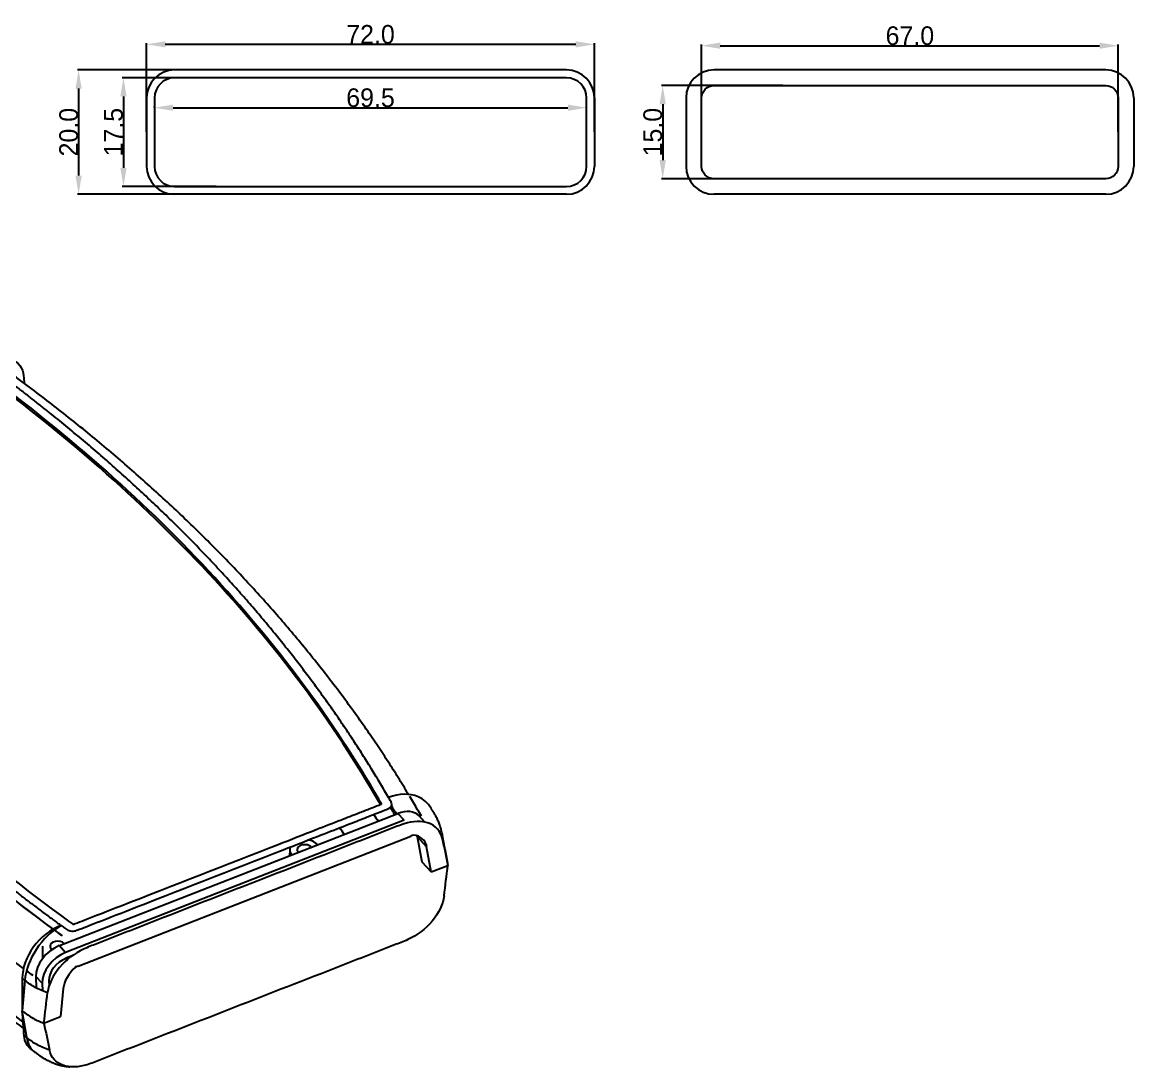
# Model space of a CAD drawing. Header units: inches. Extents: x 120 to 534, y 141 to 502.
# Drawn here: x 355.4 to 534.2, y 180.8 to 349 of the extents above; entities that cross this region are included whole.
import ezdxf

# ---------------------------------------------------------------- set-up
doc = ezdxf.new("R2010")
doc.units = ezdxf.units.IN
doc.header["$MEASUREMENT"] = 0
doc.layers.add('1', color=7, linetype='Continuous')
doc.layers.add('尺寸线', color=80, linetype='Continuous')
doc.dimstyles.get("Standard").update_dxf_attribs({"dimtxt": 3, "dimasz": 3, "dimexe": 0.18, "dimexo": 0.0625, "dimgap": 0.09, "dimtad": 1, "dimtoh": 1, "dimdec": 1, "dimzin": 0, "dimdsep": 46, "dimtxsty": 'Standard', "dimcen": 0, "dimadec": 0, "dimazin": 0, "dimtfac": 1, "dimtdec": 1, "dimtofl": 0, "dimtmove": 0, "dimatfit": 3, "dimfxl": 1, "dimtolj": 1, "dimtzin": 0, "dimarcsym": 2})

# ---------------------------------------------------------------- blocks, each defined once
blk = doc.blocks.new('*D29')
at = {"layer": 'Defpoints', "color": 0}
for p in [(388.55, 341.34), (364.47, 321.34), (388.55, 321.34)]:
    blk.add_point(p, dxfattribs=at)
at = {"layer": '尺寸线', "color": 0, "lineweight": -2}
for p, q in [((388.49, 341.34), (364.29, 341.34)), ((364.47, 338.34), (364.47, 324.34)), ((388.49, 321.34), (364.29, 321.34))]:
    blk.add_line(p, q, dxfattribs=at)
at = {"layer": '尺寸线', "color": 0}
for points in [[(363.97, 338.34), (364.97, 338.34), (364.47, 341.34)], [(363.97, 324.34), (364.97, 324.34), (364.47, 321.34)]]:
    blk.add_solid(points, dxfattribs=at)
at = {"layer": '尺寸线', "color": 0, "insert": (362.88, 331.34), "char_height": 3, "attachment_point": 5, "rotation": 90}
blk.add_mtext('\\A1;20.0', dxfattribs=at)
blk = doc.blocks.new('*D30')
at = {"layer": 'Defpoints', "color": 0}
for p in [(447.41, 345.47), (375.41, 331.34), (447.41, 331.34)]:
    blk.add_point(p, dxfattribs=at)
at = {"layer": '尺寸线', "color": 0, "lineweight": -2}
for p, q in [((375.41, 331.41), (375.41, 345.65)), ((378.41, 345.47), (444.41, 345.47)), ((447.41, 331.41), (447.41, 345.65))]:
    blk.add_line(p, q, dxfattribs=at)
at = {"layer": '尺寸线', "color": 0}
for points in [[(378.41, 345.97), (378.41, 344.97), (375.41, 345.47)], [(444.41, 345.97), (444.41, 344.97), (447.41, 345.47)]]:
    blk.add_solid(points, dxfattribs=at)
at = {"layer": '尺寸线', "color": 0, "insert": (411.41, 347.06), "char_height": 3, "attachment_point": 5}
blk.add_mtext('\\A1;72.0', dxfattribs=at)
blk = doc.blocks.new('*D31')
at = {"layer": 'Defpoints', "color": 0}
for p in [(376.66, 335.27), (446.16, 335.27), (446.16, 335.27)]:
    blk.add_point(p, dxfattribs=at)
at = {"layer": '尺寸线', "color": 0, "lineweight": -2}
for p, q in [((376.66, 335.33), (376.66, 335.45)), ((379.66, 335.27), (443.16, 335.27)), ((446.16, 335.33), (446.16, 335.45))]:
    blk.add_line(p, q, dxfattribs=at)
at = {"layer": '尺寸线', "color": 0}
for points in [[(379.66, 335.77), (379.66, 334.77), (376.66, 335.27)], [(443.16, 335.77), (443.16, 334.77), (446.16, 335.27)]]:
    blk.add_solid(points, dxfattribs=at)
at = {"layer": '尺寸线', "color": 0, "insert": (411.41, 336.86), "char_height": 3, "attachment_point": 5}
blk.add_mtext('\\A1;69.5', dxfattribs=at)
blk = doc.blocks.new('*D32')
at = {"layer": 'Defpoints', "color": 0}
for p in [(386.65, 340.09), (371.68, 322.59), (386.65, 322.59)]:
    blk.add_point(p, dxfattribs=at)
at = {"layer": '尺寸线', "color": 0, "lineweight": -2}
for p, q in [((386.59, 340.09), (371.5, 340.09)), ((371.68, 337.09), (371.68, 325.59)), ((386.59, 322.59), (371.5, 322.59))]:
    blk.add_line(p, q, dxfattribs=at)
at = {"layer": '尺寸线', "color": 0}
for points in [[(371.18, 337.09), (372.18, 337.09), (371.68, 340.09)], [(371.18, 325.59), (372.18, 325.59), (371.68, 322.59)]]:
    blk.add_solid(points, dxfattribs=at)
at = {"layer": '尺寸线', "color": 0, "insert": (370.09, 331.34), "char_height": 3, "attachment_point": 5, "rotation": 90}
blk.add_mtext('\\A1;17.5', dxfattribs=at)
blk = doc.blocks.new('*D33')
at = {"layer": 'Defpoints', "color": 0}
for p in [(477.78, 338.84), (458.4, 323.84), (477.78, 323.84)]:
    blk.add_point(p, dxfattribs=at)
at = {"layer": '尺寸线', "color": 0, "lineweight": -2}
for p, q in [((477.71, 338.84), (458.22, 338.84)), ((458.4, 335.84), (458.4, 326.84)), ((477.71, 323.84), (458.22, 323.84))]:
    blk.add_line(p, q, dxfattribs=at)
at = {"layer": '尺寸线', "color": 0}
for points in [[(457.9, 335.84), (458.9, 335.84), (458.4, 338.84)], [(457.9, 326.84), (458.9, 326.84), (458.4, 323.84)]]:
    blk.add_solid(points, dxfattribs=at)
at = {"layer": '尺寸线', "color": 0, "insert": (456.81, 331.34), "char_height": 3, "attachment_point": 5, "rotation": 90}
blk.add_mtext('\\A1;15.0', dxfattribs=at)
blk = doc.blocks.new('*D34')
at = {"layer": 'Defpoints', "color": 0}
for p in [(531.65, 345.25), (464.65, 331.34), (531.65, 331.34)]:
    blk.add_point(p, dxfattribs=at)
at = {"layer": '尺寸线', "color": 0, "lineweight": -2}
for p, q in [((464.65, 331.41), (464.65, 345.43)), ((467.65, 345.25), (528.65, 345.25)), ((531.65, 331.41), (531.65, 345.43))]:
    blk.add_line(p, q, dxfattribs=at)
at = {"layer": '尺寸线', "color": 0}
for points in [[(467.65, 345.75), (467.65, 344.75), (464.65, 345.25)], [(528.65, 345.75), (528.65, 344.75), (531.65, 345.25)]]:
    blk.add_solid(points, dxfattribs=at)
at = {"layer": '尺寸线', "color": 0, "insert": (498.15, 346.84), "char_height": 3, "attachment_point": 5}
blk.add_mtext('\\A1;67.0', dxfattribs=at)

msp = doc.modelspace()

# ---------------------------------------------------------------- linework, layer by layer
at = {"layer": '1', "color": 252}
for p, q in [((442.91, 341.34), (379.91, 341.34)), ((442.91, 340.09), (379.91, 340.09)), ((529.65, 341.34), (466.65, 341.34)), ((466.65, 338.84), (529.65, 338.84)), ((375.41, 336.84), (375.41, 325.84)), ((376.66, 336.84), (376.66, 325.84)), ((446.16, 325.84), (446.16, 336.84)), ((447.41, 336.84), (447.41, 325.84)), ((462.15, 336.84), (462.15, 325.84)), ((464.65, 325.84), (464.65, 336.84)), ((531.65, 336.84), (531.65, 325.84)), ((534.15, 336.84), (534.15, 325.84)), ((529.65, 323.84), (466.65, 323.84)), ((379.91, 322.59), (442.91, 322.59)), ((442.91, 321.34), (379.91, 321.34)), ((529.65, 321.34), (466.65, 321.34)), ((412.8, 223.52), (412.79, 223.91)), ((412.82, 223.5), (412.81, 223.88)), ((361.38, 200.46), (415.81, 221.73)), ((416.82, 220.65), (415.81, 221.73)), ((416.82, 220.65), (362.38, 199.38)), ((420.15, 220.33), (419.22, 221.32)), ((364.38, 197.17), (417.89, 218.07)), ((418.94, 218), (420.44, 216.38)), ((418.94, 218), (419.67, 213.95)), ((421.18, 212.33), (420.44, 216.38)), ((398.41, 215.9), (398.4, 214.93)), ((419.67, 213.95), (421.18, 212.33)), ((419.67, 213.95), (421.18, 212.33)), ((421.18, 212.33), (423.84, 213.37)), ((421.18, 212.33), (423.84, 213.37)), ((358.67, 200.38), (358.64, 198.35)), ((361.38, 200.46), (362.38, 199.38)), ((363.44, 198.82), (362.41, 198.42)), ((362.41, 198.42), (362.63, 198.19)), ((355.81, 194.87), (355.41, 189.95)), ((358.61, 194.4), (357.6, 195.48)), ((357.6, 195.48), (357.67, 193.64)), ((358.61, 194.4), (358.65, 193.19)), ((359.69, 194.82), (359.72, 193.95)), ((359.69, 194.82), (359.93, 194.56)), ((362, 193.55), (361.56, 189.04)), ((356.12, 185.66), (355.41, 189.95)), ((358.89, 188), (361.56, 189.04)), ((358.89, 188), (361.56, 189.04))]:
    msp.add_line(p, q, dxfattribs=at)
for centre, radius, start, end in [((379.91, 336.84), 4.5, 90, 180), ((379.91, 336.84), 3.25, 90, 180), ((442.91, 336.84), 4.5, 0, 90), ((442.91, 336.84), 3.25, 0, 90), ((466.65, 336.84), 4.5, 90, 180), ((529.65, 336.84), 4.5, 0, 90), ((379.91, 325.84), 4.5, 180, 270), ((379.91, 325.84), 3.25, 180, 270), ((442.91, 325.84), 3.25, 270, 0), ((442.91, 325.84), 4.5, 270, 0), ((466.65, 325.84), 4.5, 180, 270), ((529.65, 325.84), 4.5, 270, 0)]:
    msp.add_arc(centre, radius, start, end, dxfattribs=at)
at = {"layer": '1', "color": 252, "extrusion": (0, 0, -1)}
for centre, start, end in [((-466.65, 336.84), 0, 90), ((-529.65, 336.84), 90, 180), ((-466.65, 325.84), 270, 0), ((-529.65, 325.84), 180, 270)]:
    msp.add_arc(centre, 2, start, end, dxfattribs=at)
at = {"layer": '1', "color": 252}
for centre, major_axis, ratio, start_param, end_param in [((415.93, 218.26), (-3.29, -3.07), 0.674862, 3.14161, 4.181649), ((418.01, 214.61), (3.29, 3.07), 0.674862, 0.928701, 1.040056), ((416.6, 214.45), (3.29, 3.07), 0.674862, 5.874618, 6.834012), ((415.09, 216.07), (-3.29, -3.07), 0.674862, 2.733025, 2.768508), ((400.81, 215.94), (-2.4, -0.08), 0.636427, 5.948325, 6.283185), ((400.81, 215.94), (-1.2, -0.04), 0.636427, 3.647108, 6.283185), ((400.81, 215.94), (-2.4, -0.08), 0.636427, 3.607839, 4.485521), ((400.81, 215.94), (-1.2, -0.04), 0.636427, 3.568568, 3.647108), ((400.81, 215.94), (-2.4, -0.08), 0.636427, 0, 0.505515), ((400.81, 215.94), (-2.4, -0.08), 0.636427, 0.505516, 0.544688), ((400.81, 215.94), (-1.2, -0.04), 0.636427, 0, 0.583958), ((361.87, 197.53), (4.7, 6.48), 0.597104, 0.916354, 2.364978), ((361.49, 196.99), (-3.29, -3.07), 0.674862, 4.181649, 5.752445), ((361.07, 200.41), (-1.2, -0.04), 0.636427, 3.647108, 6.283185), ((361.07, 200.41), (-1.2, -0.04), 0.636427, 0, 0.767937), ((361.07, 200.41), (-1.2, -0.04), 0.636427, 3.568568, 3.647108), ((362.5, 195.91), (3.29, 3.07), 0.674862, 1.040056, 2.610852), ((362.5, 195.91), (2.38, 2.21), 0.674862, 1.040056, 2.610852), ((365.88, 194.63), (3.29, 3.07), 0.674862, 1.529285, 2.488679), ((364.49, 193.7), (3.29, 3.07), 0.674862, 1.040056, 1.151411), ((362.13, 189.82), (-4.7, -6.48), 0.597104, 5.750916, 6.283602)]:
    msp.add_ellipse(centre, major_axis=major_axis, ratio=ratio, start_param=start_param, end_param=end_param, dxfattribs=at)
for points, degree, knots in [([(349.04, 294.41), (350.73, 295.07), (352.36, 295.21), (354.78, 294.39), (355.52, 293.42), (355.62, 292.13)], 3, [0, 0, 0, 0, 0.5, 0.5, 1, 1, 1, 1]), ([(414.3, 224.28), (408.76, 233.93), (401.83, 243.22), (394.91, 252.52), (386.72, 261.33), (378.52, 270.13), (369.05, 278.44), (359.6, 286.74), (349.04, 294.41)], 2, [0, 0, 0, 0.24983, 0.24983, 0.5, 0.5, 0.75017, 0.75017, 1, 1, 1]), ([(417.53, 224.79), (417.44, 224.94), (416.82, 225.96), (415.7, 227.78), (414.08, 230.32), (412.36, 232.92), (410.47, 235.68), (408.43, 238.54), (406.31, 241.41), (404.12, 244.26), (401.88, 247.09), (399.58, 249.9), (397.22, 252.69), (394.8, 255.45), (392.33, 258.18), (389.8, 260.89), (387.22, 263.57), (384.57, 266.24), (381.86, 268.88), (379.1, 271.5), (376.27, 274.09), (373.39, 276.66), (370.46, 279.21), (367.46, 281.72), (364.42, 284.21), (361.32, 286.67), (358.18, 289.1), (355.39, 291.19), (353.66, 292.46), (352.99, 292.94)], 3, [0, 0, 0, 0, 0.005797, 0.040755, 0.073092, 0.107447, 0.14577, 0.185272, 0.224775, 0.264279, 0.30378, 0.343278, 0.382769, 0.422253, 0.461729, 0.501047, 0.540441, 0.579894, 0.619396, 0.658941, 0.69852, 0.738124, 0.777745, 0.817375, 0.857028, 0.896637, 0.93621, 0.975757, 1, 1, 1, 1]), ([(296.37, 273.84), (301.91, 264.19), (308.84, 254.9), (315.76, 245.6), (323.95, 236.8), (332.15, 227.99), (341.62, 219.68), (351.07, 211.38), (361.63, 203.71)], 2, [0, 0, 0, 0.24983, 0.24983, 0.5, 0.5, 0.75017, 0.75017, 1, 1, 1]), ([(296.33, 272.44), (303.75, 259.49), (313, 247.06), (334.59, 223.85), (346.77, 213.1), (360.39, 203.11)], 3, [0, 0, 0, 0, 0.508679, 0.508679, 1, 1, 1, 1]), ([(360.4, 203.12), (353.8, 207.95), (347.56, 212.97), (335.37, 223.66), (329.47, 229.38), (318.53, 241.13), (313.48, 247.18), (304.28, 259.54), (300.13, 265.85), (296.43, 272.29), (296.4, 272.34), (296.37, 272.39), (296.34, 272.44)], 3, [0, 0, 0, 0, 0.237912, 0.237912, 0.491296, 0.491296, 0.74468, 0.74468, 0.998064, 0.998064, 0.998064, 1, 1, 1, 1]), ([(355.6, 196.78), (341.91, 206.87), (329.66, 217.7), (307.88, 241.1), (298.53, 253.66), (291.01, 266.72)], 3, [0, 0, 0, 0, 0.490689, 0.490689, 1, 1, 1, 1]), ([(355.52, 188.22), (341.98, 198.23), (329.86, 208.97), (308.18, 232.27), (298.83, 244.82), (291.31, 257.89)], 3, [0, 0, 0, 0, 0.488385, 0.488385, 1, 1, 1, 1]), ([(291.75, 256.78), (291.95, 256.44), (292.71, 255.13), (294.02, 252.94), (295.64, 250.3), (297.26, 247.76), (298.99, 245.16), (300.88, 242.4), (302.92, 239.54), (305.04, 236.67), (307.22, 233.81), (309.46, 230.98), (311.76, 228.18), (314.12, 225.39), (316.54, 222.63), (319.01, 219.89), (321.54, 217.19), (324.13, 214.5), (326.78, 211.84), (329.48, 209.2), (332.25, 206.58), (335.07, 203.99), (337.95, 201.42), (340.89, 198.87), (343.88, 196.36), (346.93, 193.87), (350.02, 191.41), (352.92, 189.17), (354.8, 187.75), (355.62, 187.14)], 3, [0, 0, 0, 0, 0.013629, 0.051675, 0.08618, 0.118099, 0.15201, 0.189836, 0.228826, 0.267819, 0.306811, 0.345801, 0.384787, 0.423767, 0.46274, 0.501705, 0.540515, 0.579398, 0.61834, 0.657331, 0.696365, 0.735431, 0.774523, 0.813631, 0.852748, 0.891887, 0.930983, 0.970044, 1, 1, 1, 1]), ([(361.66, 203.69), (361.86, 203.55), (362.06, 203.41), (362.26, 203.26), (362.46, 203.12), (362.66, 202.96), (362.93, 202.88), (363.06, 202.84), (363.21, 202.82), (363.36, 202.81), (363.5, 202.8), (363.66, 202.8), (363.8, 202.83), (363.94, 202.85), (364.08, 202.88), (364.2, 202.93), (364.73, 203.14), (365.25, 203.34), (365.78, 203.55), (367.88, 204.37), (369.99, 205.2), (372.1, 206.02), (380.52, 209.31), (388.94, 212.6), (397.37, 215.89), (399.4, 216.68), (401.44, 217.48), (403.47, 218.27), (404.82, 218.8), (406.17, 219.33), (407.52, 219.85), (408.42, 220.2), (409.31, 220.55), (410.21, 220.9), (410.8, 221.14), (411.4, 221.37), (411.99, 221.6), (412.38, 221.75), (412.78, 221.91), (413.17, 222.06), (413.44, 222.17), (413.7, 222.27), (413.97, 222.37), (414.13, 222.44), (414.3, 222.5), (414.43, 222.58), (414.54, 222.65), (414.63, 222.73), (414.69, 222.82), (414.75, 222.91), (414.8, 223), (414.82, 223.09), (414.84, 223.18), (414.84, 223.27), (414.81, 223.35), (414.72, 223.67), (414.48, 223.96), (414.31, 224.26)], 3, [0, 0, 0, 0, 0.014675, 0.014675, 0.014675, 0.029538, 0.029538, 0.029538, 0.036547, 0.036547, 0.036547, 0.043546, 0.043546, 0.043546, 0.050314, 0.050314, 0.050314, 0.078779, 0.078779, 0.078779, 0.192641, 0.192641, 0.192641, 0.648088, 0.648088, 0.648088, 0.758073, 0.758073, 0.758073, 0.831056, 0.831056, 0.831056, 0.879484, 0.879484, 0.879484, 0.911619, 0.911619, 0.911619, 0.932943, 0.932943, 0.932943, 0.947291, 0.947291, 0.947291, 0.956095, 0.956095, 0.956095, 0.963019, 0.963019, 0.963019, 0.969846, 0.969846, 0.969846, 0.976332, 0.976332, 0.976332, 1, 1, 1, 1]), ([(413.19, 223.25), (413.17, 223.3), (413.08, 223.46), (412.91, 223.69), (412.81, 223.88)], 3, [0, 0, 0, 0, 0.340475, 1, 1, 1, 1]), ([(421.17, 222.56), (420.68, 223.39), (419.96, 224.03), (417.71, 224.99), (415.99, 224.95), (414.3, 224.28)], 3, [0, 0, 0, 0, 0.393893, 0.393893, 1, 1, 1, 1]), ([(419.59, 221.3), (419.39, 221.64), (418.78, 222.69), (418.16, 223.73), (417.74, 224.44)], 3, [0, 0, 0, 0, 0.330079, 1, 1, 1, 1]), ([(363.58, 203.87), (364.04, 204.05), (364.51, 204.23), (364.97, 204.41), (367.08, 205.24), (369.19, 206.06), (371.29, 206.88), (379.72, 210.17), (388.14, 213.46), (396.56, 216.75), (398.6, 217.55), (400.63, 218.34), (402.67, 219.14), (404.02, 219.66), (405.37, 220.19), (406.72, 220.72), (407.61, 221.07), (408.51, 221.42), (409.4, 221.77), (410, 222), (410.59, 222.23), (411.19, 222.46), (411.58, 222.62), (411.97, 222.77), (412.37, 222.93), (412.63, 223.03), (412.9, 223.13), (413.17, 223.24), (413.17, 223.24), (413.18, 223.24), (413.19, 223.25)], 3, [0, 0, 0, 0, 0.028032, 0.028032, 0.028032, 0.155421, 0.155421, 0.155421, 0.664981, 0.664981, 0.664981, 0.788035, 0.788035, 0.788035, 0.869689, 0.869689, 0.869689, 0.923871, 0.923871, 0.923871, 0.959824, 0.959824, 0.959824, 0.983681, 0.983681, 0.983681, 0.999753, 0.999753, 0.999753, 1, 1, 1, 1]), ([(422.88, 218.66), (422.85, 218.81), (422.78, 219.14), (422.65, 219.59), (422.48, 220.1), (422.26, 220.63), (421.99, 221.18), (421.75, 221.62), (421.56, 221.92), (421.45, 222.09), (421.4, 222.17), (421.39, 222.19), (421.38, 222.2), (421.38, 222.2)], 3, [0, 0, 0, 0, 0.107787, 0.25041, 0.344835, 0.514408, 0.670344, 0.808408, 0.895727, 0.947502, 0.976183, 0.991958, 1, 1, 1, 1]), ([(422.94, 217.69), (422.69, 218.88), (421.9, 219.76), (419.65, 220.56), (418.23, 220.49), (416.08, 219.82), (415.36, 219.51), (413.93, 218.95), (411.78, 218.12), (403.9, 215.04), (391.01, 210), (378.12, 204.97), (370.24, 201.89), (368.09, 201.05), (366.66, 200.49), (365.94, 200.23), (363.82, 199.21), (362.46, 198.21), (360.35, 195.7), (359.64, 194.25), (359.48, 192.9)], 3, [0, 0, 0, 0, 0.0625, 0.0625, 0.125, 0.125, 0.15625, 0.15625, 0.1875, 0.25, 0.5, 0.75, 0.8125, 0.84375, 0.84375, 0.875, 0.875, 0.9375, 0.9375, 1, 1, 1, 1]), ([(423.26, 208.47), (423.09, 207.11), (422.38, 205.65), (420.24, 203.13), (418.85, 202.11), (416.71, 201.1), (415.99, 200.85), (414.56, 200.29), (412.41, 199.45), (404.53, 196.37), (391.64, 191.34), (378.75, 186.3), (370.87, 183.22), (368.72, 182.38), (367.29, 181.82), (366.57, 181.52), (364.44, 180.88), (363.05, 180.81), (360.82, 181.62), (360.04, 182.49), (359.79, 183.68)], 3, [0, 0, 0, 0, 0.0625, 0.0625, 0.125, 0.125, 0.15625, 0.15625, 0.1875, 0.25, 0.5, 0.75, 0.8125, 0.84375, 0.84375, 0.875, 0.875, 0.9375, 0.9375, 1, 1, 1, 1]), ([(362.88, 204.38), (363.08, 204.24), (363.27, 204.09), (363.47, 203.95), (363.51, 203.92), (363.55, 203.89), (363.58, 203.87)], 3, [0, 0, 0, 0, 0.910623, 0.910623, 0.910623, 1, 1, 1, 1]), ([(361.63, 203.71), (359.94, 203.05), (358.35, 201.81), (356.06, 198.68), (355.41, 196.85), (355.41, 195.16)], 3, [0, 0, 0, 0, 0.5, 0.5, 1, 1, 1, 1]), ([(361.85, 202.06), (361.79, 202.09), (361.74, 202.13), (361.69, 202.17), (361.32, 202.44), (360.95, 202.71), (360.58, 202.98)], 3, [0, 0, 0, 0, 0.127642, 0.127642, 0.127642, 1, 1, 1, 1]), ([(359.48, 192.9), (358.74, 193.12), (358.07, 193.41), (356.87, 194.08), (356.35, 194.48), (355.81, 194.87)], 3, [0, 0, 0, 0, 0.5, 0.5, 1, 1, 1, 1]), ([(355.41, 189.95), (355.56, 189.85), (355.7, 189.74), (355.93, 189.58), (356, 189.52), (356.15, 189.42), (356.23, 189.36), (356.58, 189.11), (356.88, 188.92), (357.71, 188.46), (358.28, 188.21), (358.89, 188)], 3, [0, 0, 0, 0, 0.14188, 0.14188, 0.21282, 0.21282, 0.28376, 0.28376, 0.56752, 0.56752, 1, 1, 1, 1]), ([(355.41, 189.95), (355.56, 189.85), (355.7, 189.74), (355.93, 189.58), (356, 189.52), (356.15, 189.42), (356.23, 189.36), (356.58, 189.11), (356.88, 188.92), (357.71, 188.46), (358.28, 188.21), (358.89, 188)], 3, [0, 0, 0, 0, 0.14188, 0.14188, 0.21282, 0.21282, 0.28376, 0.28376, 0.56752, 0.56752, 1, 1, 1, 1]), ([(359.79, 183.68), (359.05, 183.91), (358.38, 184.19), (357.18, 184.87), (356.66, 185.27), (356.12, 185.66)], 3, [0, 0, 0, 0, 0.5, 0.5, 1, 1, 1, 1]), ([(357.43, 183.34), (357.52, 183.28), (357.66, 183.18), (357.84, 183.05), (357.98, 182.95), (358.05, 182.89), (358.18, 182.8), (358.41, 182.64), (358.81, 182.37), (359.37, 182.04), (360.04, 181.72), (360.73, 181.45), (361.43, 181.24), (362.11, 181.09), (362.68, 181), (363.01, 180.98), (363.13, 180.97)], 3, [0, 0, 0, 0, 0.058137, 0.101013, 0.126594, 0.149918, 0.171447, 0.20668, 0.279203, 0.397417, 0.509131, 0.622361, 0.737095, 0.844371, 0.944235, 1, 1, 1, 1])]:
    msp.add_open_spline(points, degree=degree, knots=knots, dxfattribs=at)
for points, degree in [([(412.79, 223.91), (405.43, 236.72), (387.03, 261.44), (361.88, 283.52), (347.82, 293.72)], 3), ([(412.8, 223.52), (405.44, 236.34), (387.04, 261.05), (361.89, 283.13), (347.83, 293.33)], 3), ([(355.62, 292.13), (355.65, 291.73), (355.68, 291.33), (355.72, 290.94)], 3), ([(297.88, 274.21), (305.24, 261.4), (323.64, 236.68), (348.79, 214.6), (362.85, 204.4)], 3), ([(412.81, 223.88), (412.8, 223.89), (412.8, 223.9), (412.79, 223.91)], 3), ([(412.82, 223.5), (412.81, 223.51), (412.81, 223.51), (412.8, 223.52)], 3), ([(413.02, 223.18), (412.96, 223.27), (412.89, 223.38), (412.82, 223.5)], 3), ([(414.31, 224.26), (414.3, 224.27), (414.3, 224.28)], 2), ([(414.58, 222.71), (414.83, 222.32), (415.07, 221.93), (415.32, 221.53)], 3), ([(414.76, 222.94), (415.03, 222.51), (415.31, 222.07), (415.58, 221.64)], 3), ([(421.42, 222.1), (421.16, 222.55)], 1), ([(411.92, 221.57), (412.16, 221.21), (412.4, 220.85), (412.64, 220.49)], 3), ([(407.2, 218.36), (406.96, 218.72), (406.71, 219.08), (406.47, 219.44)], 3), ([(423.78, 214.08), (423.33, 216.36), (422.89, 218.64)], 2), ([(422.89, 218.62), (422.95, 218.31), (422.97, 218), (422.94, 217.69)], 3), ([(422.94, 217.69), (423.25, 216.25), (423.55, 214.81), (423.84, 213.37)], 3), ([(423.26, 208.47), (423.45, 210.11), (423.65, 211.74), (423.84, 213.37)], 3), ([(423.84, 213.37), (423.84, 213.63), (423.81, 213.88), (423.77, 214.13)], 3), ([(423.84, 213.37), (423.84, 213.61), (423.82, 213.85), (423.78, 214.08)], 3), ([(362.85, 204.4), (362.86, 204.39), (362.87, 204.39), (362.88, 204.38)], 3), ([(360.57, 202.97), (360.99, 202.66), (361.41, 202.36), (361.83, 202.05)], 3), ([(361.63, 203.71), (361.65, 203.7), (361.66, 203.69)], 2), ([(355.41, 195.16), (355.41, 193.43), (355.41, 191.69), (355.41, 189.95)], 3), ([(355.81, 194.87), (355.68, 194.97), (355.54, 195.07), (355.41, 195.16)], 3), ([(357.17, 195.64), (356.81, 195.9), (356.45, 196.16), (356.1, 196.42)], 3), ([(358.89, 188), (359.08, 189.63), (359.28, 191.26), (359.48, 192.9)], 3), ([(355.72, 185.95), (355.62, 187.28), (355.51, 188.62), (355.41, 189.95)], 3), ([(358.89, 188), (359.19, 186.56), (359.49, 185.12), (359.79, 183.68)], 3), ([(356.12, 185.66), (355.99, 185.76), (355.86, 185.85), (355.72, 185.95)], 3), ([(356.9, 183.73), (356.21, 184.24), (355.8, 185.01), (355.72, 185.95)], 3), ([(356.91, 183.74), (357.43, 183.36)], 1)]:
    msp.add_open_spline(points, degree=degree, dxfattribs=at)

# ---------------------------------------------------------------- dimensions: what is measured, and where the dimension line sits
at = {"layer": '尺寸线'}
for base, p1, p2, picture, middle in [((447.41, 345.47), (375.41, 331.34), (447.41, 331.34), '*D30', (411.41, 347.06)), ((531.65, 345.25), (464.65, 331.34), (531.65, 331.34), '*D34', (498.15, 346.84)), ((446.16, 335.27), (376.66, 335.27), (446.16, 335.27), '*D31', (411.41, 336.86))]:
    dim = msp.add_linear_dim(base=base, p1=p1, p2=p2, dimstyle='Standard', dxfattribs=at)
    dim.commit()
    dim.dimension.update_dxf_attribs({"geometry": picture, "text_midpoint": middle})
for base, p1, p2, picture, middle in [((364.47, 321.34), (388.55, 341.34), (388.55, 321.34), '*D29', (362.88, 331.34)), ((458.4, 323.84), (477.78, 338.84), (477.78, 323.84), '*D33', (456.81, 331.34))]:
    dim = msp.add_linear_dim(base=base, p1=p1, p2=p2, angle=90, dimstyle='Standard', dxfattribs=at)
    dim.commit()
    dim.dimension.update_dxf_attribs({"geometry": picture, "text_midpoint": middle})
dim = msp.add_linear_dim(base=(371.68, 322.59), p1=(386.65, 340.09), p2=(386.65, 322.59), angle=90, dimstyle='Standard', dxfattribs=at)
dim.commit()
dim.dimension.update_dxf_attribs({"geometry": '*D32', "text_midpoint": (371.68, 331.34), "dimtype": 160})

doc.saveas('drawing.dxf')
